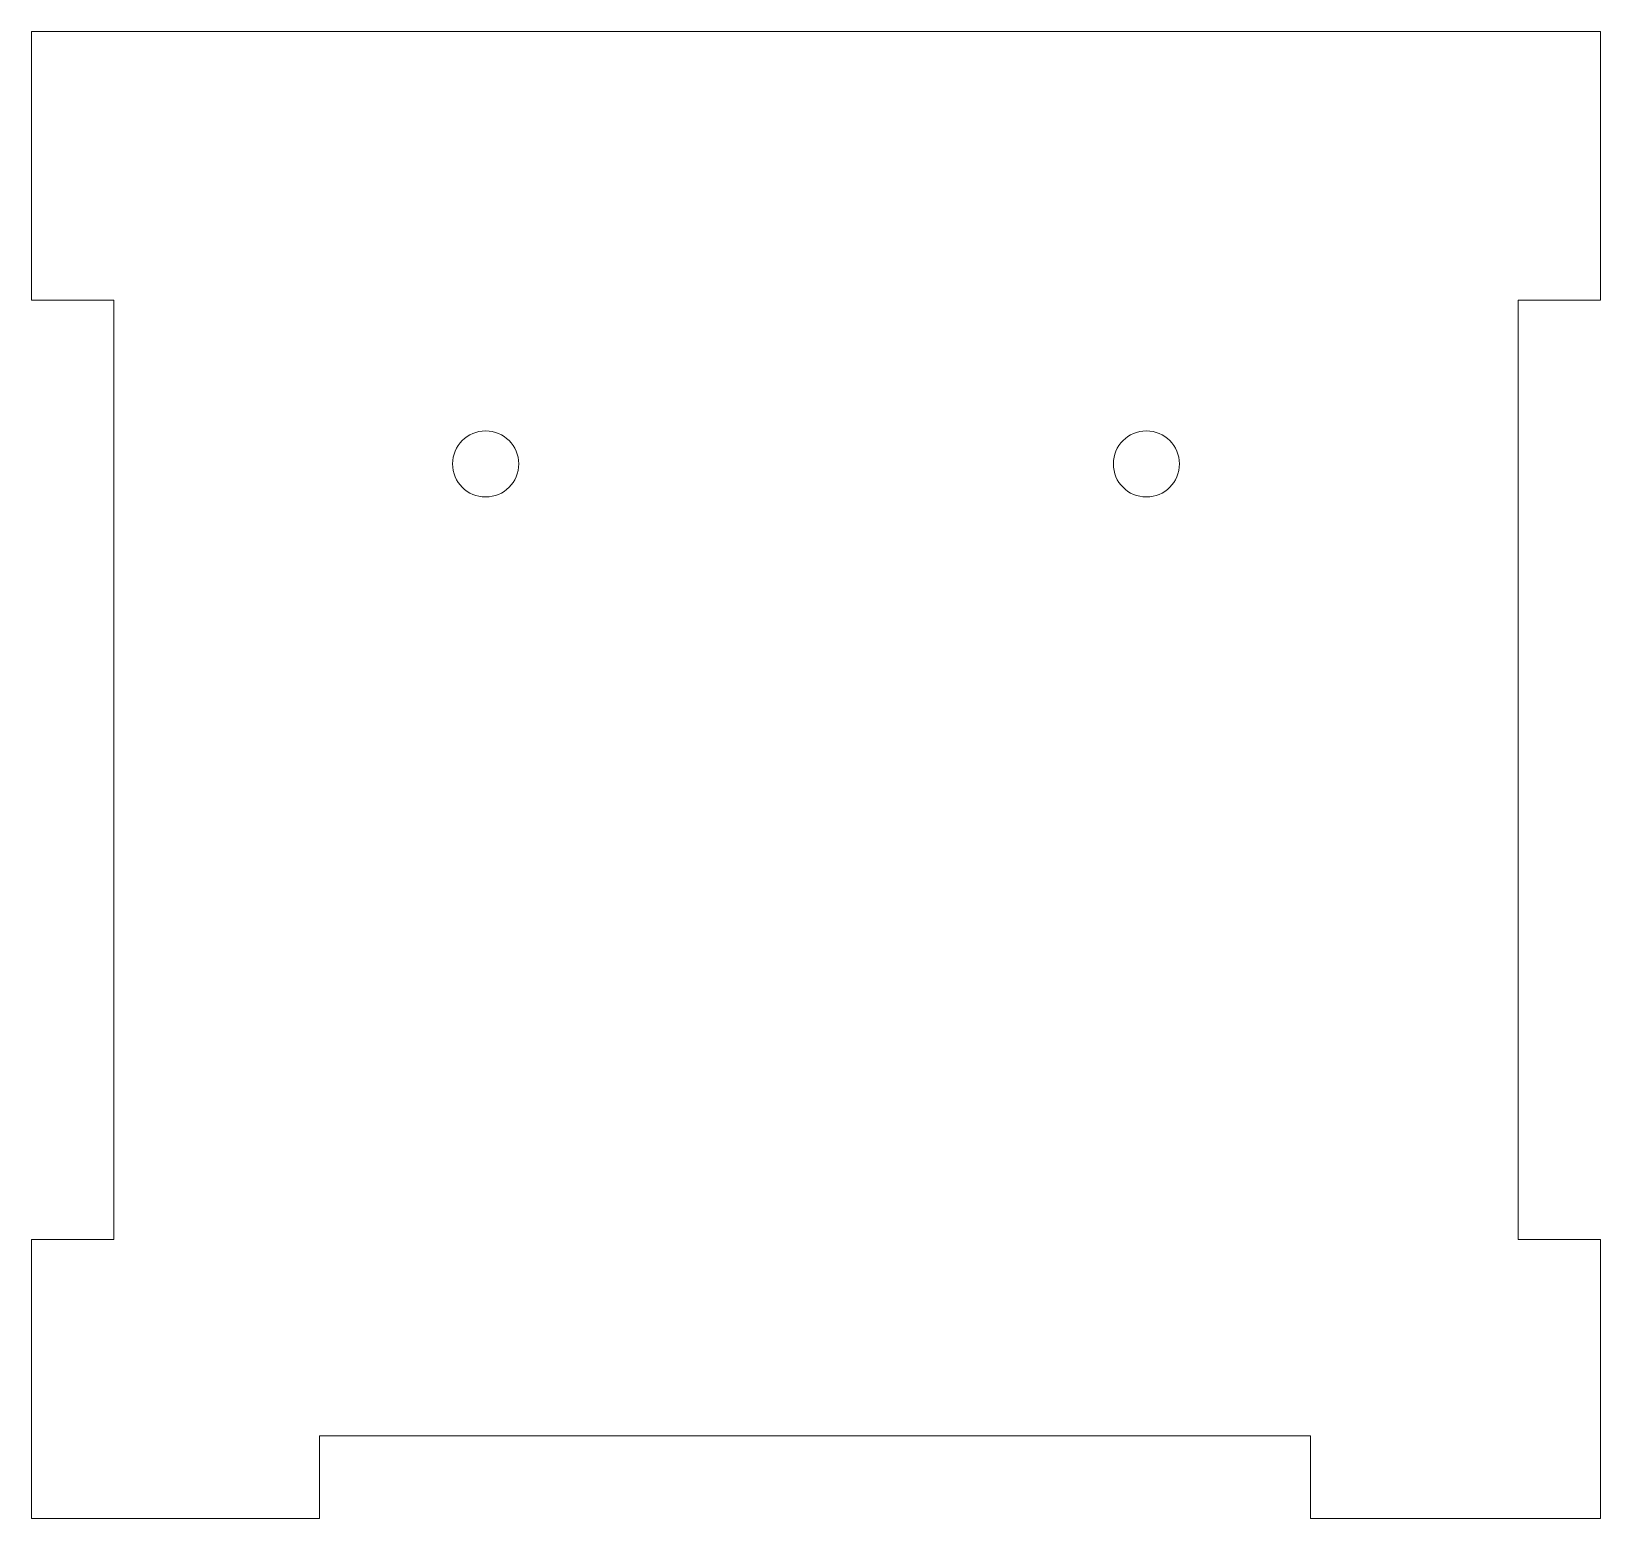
# Model space of a CAD drawing. Header units: millimetres. Extents: x -61.4 to 33.6, y -9.9 to 80.1.
import ezdxf

# ---------------------------------------------------------------- set-up
doc = ezdxf.new("R2010")
doc.units = ezdxf.units.MM

msp = doc.modelspace()

# ---------------------------------------------------------------- linework, layer by layer
at = {"color": 7, "linetype": 'Continuous', "lineweight": 15}
for p, q in [((-61.378, 80.078), (-61.378, 63.819)), ((-61.378, 80.078), (33.622, 80.078)), ((33.622, 80.078), (33.622, 63.819)), ((-61.378, 63.819), (-56.378, 63.819)), ((-56.378, 63.819), (-56.378, 6.977)), ((28.622, 63.819), (33.622, 63.819)), ((28.622, 63.819), (28.622, 6.977)), ((-61.378, 6.977), (-61.378, -9.922)), ((-56.378, 6.977), (-61.378, 6.977)), ((28.622, 6.977), (33.622, 6.977)), ((33.622, 6.977), (33.622, -9.922)), ((16.061, -4.922), (-43.939, -4.922)), ((-43.939, -4.922), (-43.939, -9.922)), ((16.061, -4.922), (16.061, -9.922)), ((-61.378, -9.922), (-43.939, -9.922)), ((16.061, -9.922), (33.622, -9.922))]:
    msp.add_line(p, q, dxfattribs=at)
for centre in [(-33.878, 53.902), (6.122, 53.902)]:
    msp.add_circle(centre, 2, dxfattribs=at)

doc.saveas('drawing.dxf')
